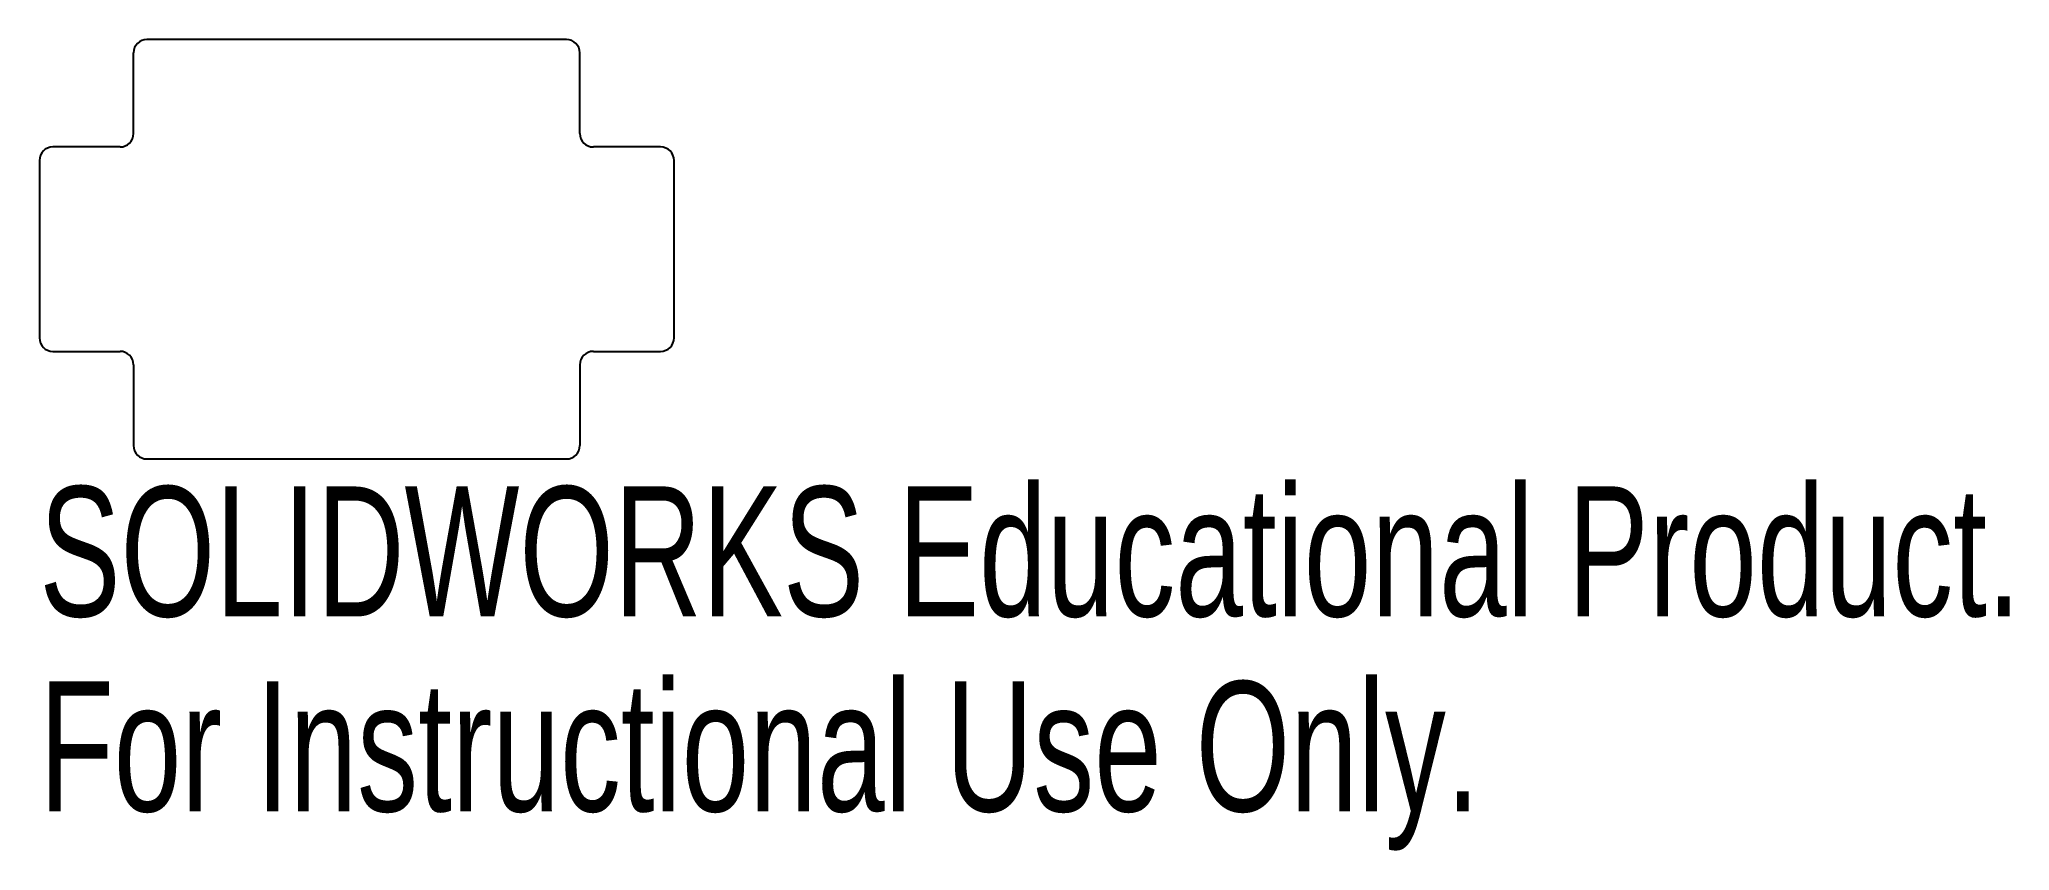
# Model space of a CAD drawing. Header units: millimetres. Extents: x 4.1 to 77.4, y -22.4 to 7.8.
import ezdxf

# ---------------------------------------------------------------- set-up
doc = ezdxf.new("R2010")
doc.units = ezdxf.units.MM
doc.styles.add('SLDTEXTSTYLE0', font='TXT', dxfattribs={"width": 0.7})

msp = doc.modelspace()

# ---------------------------------------------------------------- linework, layer by layer
at = {"color": 7, "linetype": 'Continuous', "lineweight": 25}
for p, q in [((23.748, 7.8), (8.148, 7.8)), ((7.648, 4.3), (7.648, 7.3)), ((24.248, 4.3), (24.248, 7.3)), ((7.148, 3.8), (4.648, 3.8)), ((27.248, 3.8), (24.748, 3.8)), ((4.148, 3.3), (4.148, -3.3)), ((27.748, -3.3), (27.748, 3.3)), ((4.648, -3.8), (7.148, -3.8)), ((7.648, -4.3), (7.648, -7.3)), ((24.248, -4.3), (24.248, -7.3)), ((24.748, -3.8), (27.248, -3.8)), ((8.148, -7.8), (23.748, -7.8))]:
    msp.add_line(p, q, dxfattribs=at)
for centre, start, end in [((8.148, 7.3), 90, 180), ((23.748, 7.3), 0, 90), ((4.648, 3.3), 90, 180), ((7.148, 4.3), 270, 0), ((24.748, 4.3), 180, 270), ((27.248, 3.3), 0, 90), ((4.648, -3.3), 180, 270), ((27.248, -3.3), 270, 0), ((7.148, -4.3), 0, 90), ((24.748, -4.3), 90, 180), ((8.148, -7.3), 180, 270), ((23.748, -7.3), 270, 0)]:
    msp.add_arc(centre, 0.5, start, end, dxfattribs=at)

# ---------------------------------------------------------------- texts
at = {"color": 7, "linetype": 'Continuous', "char_height": 4.83362, "attachment_point": 1, "style": 'SLDTEXTSTYLE0'}
for s, insert in [('SOLIDWORKS Educational Product.', (4.148, -8.82)), ('For Instructional Use Only.', (4.148, -16.07))]:
    msp.add_mtext(s, dxfattribs=dict(at, insert=insert))

doc.saveas('drawing.dxf')
